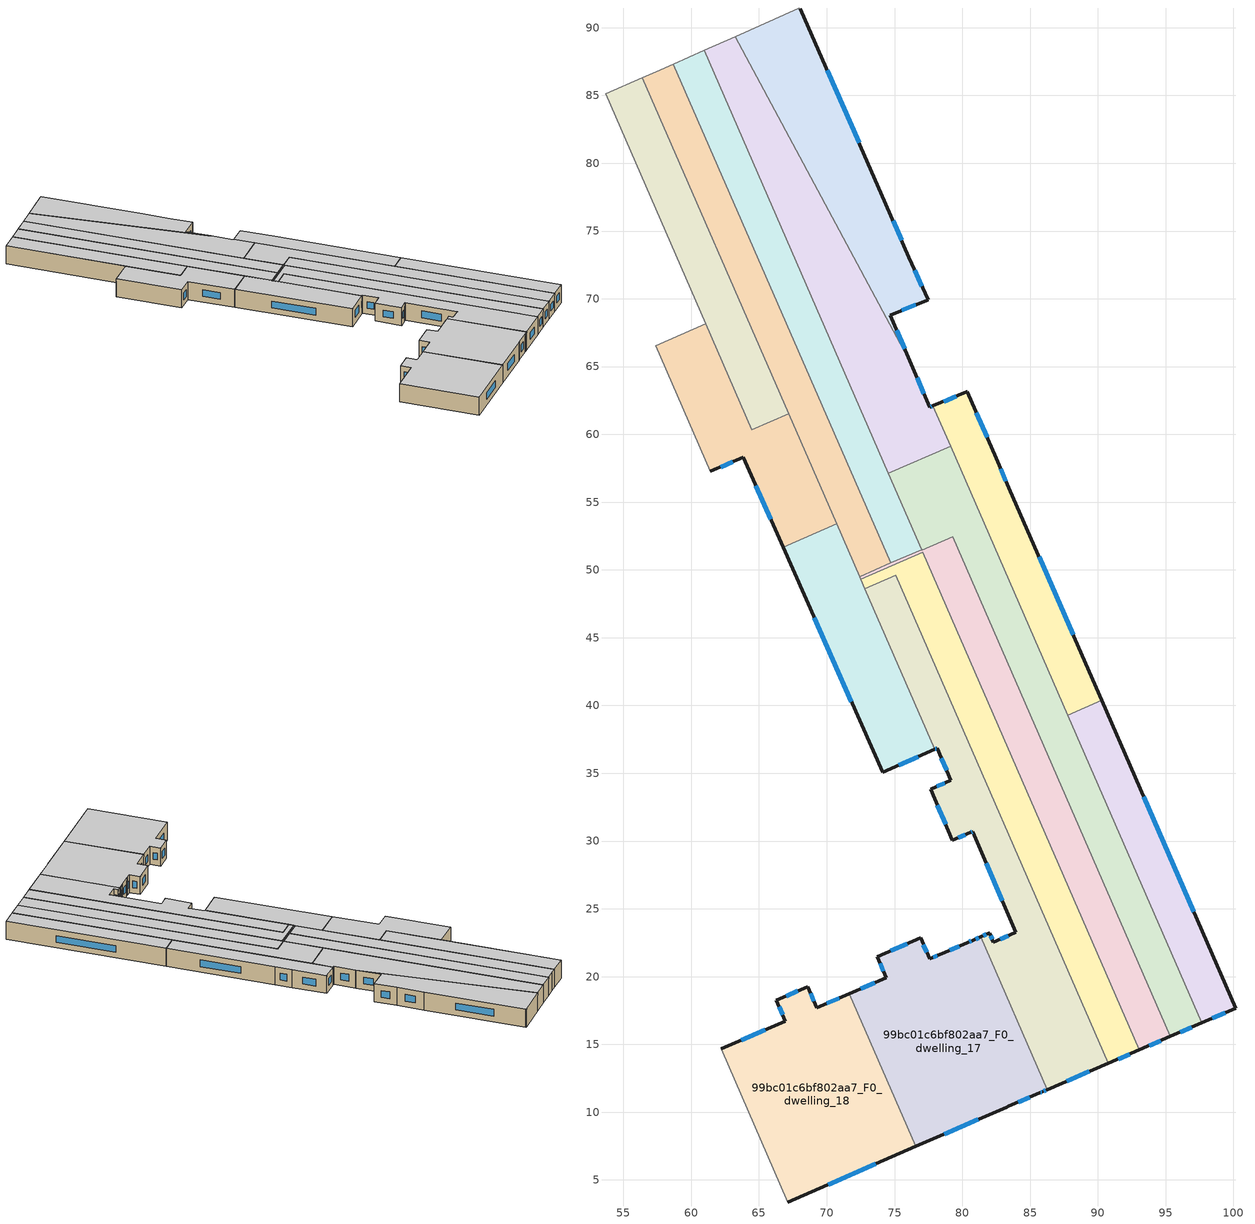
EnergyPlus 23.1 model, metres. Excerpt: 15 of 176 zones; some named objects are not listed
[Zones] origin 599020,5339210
99bc01c6bf802aa7_F0_dwelling_0
 floor ground (EU_floor_Construction): 90.27,40.38 100.17,17.68 97.65,16.58 87.77,39.29 z0
 wall outside (EU_wall_Construction): 97.65,16.58 100.17,17.68 90.27,40.38 z0:3
 wall to 99bc01c6bf802aa7_F0_dwelling_1 (EU_wall_Construction): 90.27,40.38 87.77,39.29 z0:3
 wall to 99bc01c6bf802aa7_F0_dwelling_2 (EU_wall_Construction): 87.77,39.29 97.65,16.58 z0:3
 window (EU_Window_Construction): 97.07,24.79 93.37,33.26 / 98.44,16.92 99.38,17.33 z0.94:2.06
 ceiling to 99bc01c6bf802aa7_F1_dwelling_0 (EU_floor_Construction): 100.17,17.68 90.27,40.38 87.77,39.29 97.65,16.58 z3
99bc01c6bf802aa7_F0_dwelling_1
 floor ground (EU_floor_Construction): 82.49,58.23 83.55,55.79 90.27,40.38 87.77,39.29 77.83,62.09 80.31,63.13 80.35,63.14 z0
 wall outside (EU_wall_Construction): 90.27,40.38 83.55,55.79 82.49,58.23 80.35,63.14 80.31,63.13 77.83,62.09 z0:3
 wall to 99bc01c6bf802aa7_F0_dwelling_5 (EU_wall_Construction): 77.83,62.09 79.13,59.11 z0:3
 wall to 99bc01c6bf802aa7_F0_dwelling_2 (EU_wall_Construction): 79.13,59.11 87.77,39.29 z0:3
 window (EU_Window_Construction): 81.82,59.77 81.02,61.6 / 83.22,56.56 82.82,57.47 / 88.16,45.21 85.66,50.96 / 79.53,62.81 78.61,62.42 z0.94:2.06
 ceiling to 99bc01c6bf802aa7_F1_dwelling_1 (EU_floor_Construction): 90.27,40.38 83.55,55.79 82.49,58.23 80.35,63.14 80.31,63.13 77.83,62.09 87.77,39.29 z3
99bc01c6bf802aa7_F0_dwelling_10
 floor ground (EU_floor_Construction): 70.72,53.4 77.96,36.77 74.12,35.07 66.77,51.68 z0
 wall outside (EU_wall_Construction): 66.77,51.68 74.12,35.07 77.96,36.77 z0:3
 wall to 99bc01c6bf802aa7_F0_dwelling_12 (EU_wall_Construction): 70.72,53.4 66.77,51.68 z0:3
 wall to 99bc01c6bf802aa7_F0_dwelling_8 (EU_wall_Construction): 77.96,36.77 72.8,48.62 z0:3
 wall to 99bc01c6bf802aa7_F0_dwelling_4 (EU_wall_Construction): 72.5,49.32 72.41,49.51 z0:3
 wall to 99bc01c6bf802aa7_F0_dwelling_6 (EU_wall_Construction): 72.8,48.62 72.5,49.32 z0:3
 wall to 99bc01c6bf802aa7_F0_dwelling_9 (EU_wall_Construction): 72.41,49.51 70.72,53.4 z0:3
 window (EU_Window_Construction): 69.08,46.47 71.82,40.28 / 75.33,35.6 76.76,36.24 z0.94:2.06
 ceiling to 99bc01c6bf802aa7_F1_dwelling_10 (EU_floor_Construction): 77.96,36.77 70.72,53.4 66.77,51.68 74.12,35.07 z3
99bc01c6bf802aa7_F0_dwelling_11
 floor ground (EU_floor_Construction): 56.4,86.3 67.18,61.53 64.48,60.35 53.7,85.12 z0
 wall to 99bc01c6bf802aa7_F0_dwelling_12 (EU_wall_Construction): 61.08,68.17 64.48,60.35 67.18,61.53 z0:3
 wall adiabatic (EU_wall_Construction): 56.4,86.3 53.7,85.12 z0:3
 wall to 99bc01c6bf802aa7_F0_dwelling_9 (EU_wall_Construction): 67.18,61.53 56.4,86.3 z0:3
 wall to 99bc01c6bf802aa7_F0_dwelling_13 (EU_wall_Construction): 53.7,85.12 61.08,68.17 z0:3
 ceiling to 99bc01c6bf802aa7_F1_dwelling_11 (EU_floor_Construction): 67.18,61.53 56.4,86.3 53.7,85.12 64.48,60.35 z3
99bc01c6bf802aa7_F0_dwelling_12
 floor ground (EU_floor_Construction): 67.18,61.53 70.72,53.4 66.77,51.68 63.84,58.3 61.41,57.27 57.37,66.55 61.08,68.17 64.48,60.35 z0
 wall outside (EU_wall_Construction): 61.41,57.27 63.84,58.3 66.77,51.68 z0:3
 wall to 99bc01c6bf802aa7_F0_dwelling_13 (EU_wall_Construction): 61.08,68.17 57.37,66.55 z0:3
 wall to 99bc01c6bf802aa7_F0_dwelling_14 (EU_wall_Construction): 57.37,66.55 61.41,57.27 z0:3
 wall to 99bc01c6bf802aa7_F0_dwelling_9 (EU_wall_Construction): 70.72,53.4 67.18,61.53 z0:3
 window (EU_Window_Construction): 64.76,56.22 65.86,53.75 / 62.17,57.59 63.08,57.98 z0.94:2.06
 ceiling to 99bc01c6bf802aa7_F1_dwelling_12 (EU_floor_Construction): 70.72,53.4 67.18,61.53 64.48,60.35 61.08,68.17 57.37,66.55 61.41,57.27 63.84,58.3 66.77,51.68 z3
99bc01c6bf802aa7_F0_dwelling_17
 floor ground (EU_floor_Construction): 81.37,22.94 86.27,11.67 85.91,11.51 85.72,11.43 83.38,10.42 83.29,10.38 76.56,7.48 71.66,18.75 74.39,19.92 73.72,21.47 76.92,22.85 77.59,21.3 78.39,21.65 78.48,21.69 80.36,22.5 80.82,22.7 z0
 wall outside (EU_wall_Construction): 81.37,22.94 80.82,22.7 80.36,22.5 78.48,21.69 78.39,21.65 77.59,21.3 76.92,22.85 73.72,21.47 74.39,19.92 71.66,18.75 / 76.56,7.48 83.29,10.38 83.38,10.42 85.72,11.43 85.91,11.51 86.27,11.67 z0:3
 wall to 99bc01c6bf802aa7_F0_dwelling_8 (EU_wall_Construction): 86.27,11.67 81.37,22.94 z0:3
 wall to 99bc01c6bf802aa7_F0_dwelling_18 (EU_wall_Construction): 71.66,18.75 76.56,7.48 z0:3
 window (EU_Window_Construction): 75.92,22.42 74.72,21.9 / 77.38,21.79 77.13,22.37 / 78.14,21.54 77.84,21.41 / 79.77,22.25 79.07,21.94 / 80.67,22.64 80.5,22.56 / 81.2,22.86 80.99,22.77 / 86.02,11.56 86.16,11.62 / 85.78,11.46 85.85,11.49 / 84.12,10.74 84.99,11.11 / 78.67,8.39 81.18,9.47 / 73.53,19.55 72.51,19.11 / 73.93,20.98 74.18,20.41 z0.94:2.06
 ceiling to 99bc01c6bf802aa7_F1_dwelling_17 (EU_floor_Construction): 85.72,11.43 85.91,11.51 86.27,11.67 81.37,22.94 80.82,22.7 80.36,22.5 78.48,21.69 78.39,21.65 77.59,21.3 76.92,22.85 73.72,21.47 74.39,19.92 71.66,18.75 76.56,7.48 83.29,10.38 83.38,10.42 z3
99bc01c6bf802aa7_F0_dwelling_18
 floor ground (EU_floor_Construction): 71.66,18.75 76.56,7.48 67.14,3.38 62.22,14.67 66.95,16.71 66.28,18.26 68.6,19.26 69.26,17.71 z0
 wall outside (EU_wall_Construction): 71.66,18.75 69.26,17.71 68.6,19.26 66.28,18.26 66.95,16.71 62.22,14.67 / 67.14,3.38 76.56,7.48 z0:3
 wall to 99bc01c6bf802aa7_F0_dwelling_19 (EU_wall_Construction): 62.22,14.67 67.14,3.38 z0:3
 window (EU_Window_Construction): 69.05,18.2 68.81,18.77 / 70.91,18.42 70.01,18.04 / 70.09,4.66 73.61,6.19 / 65.47,16.07 63.7,15.31 / 66.49,17.77 66.74,17.2 / 67.87,18.94 67.01,18.57 z0.94:2.06
 ceiling to 99bc01c6bf802aa7_F1_dwelling_18 (EU_floor_Construction): 76.56,7.48 71.66,18.75 69.26,17.71 68.6,19.26 66.28,18.26 66.95,16.71 62.22,14.67 67.14,3.38 z3
99bc01c6bf802aa7_F0_dwelling_2
 floor ground (EU_floor_Construction): 79.13,59.11 97.65,16.58 95.35,15.59 79.3,52.46 77.01,51.46 74.55,57.12 z0
 wall outside (EU_wall_Construction): 95.35,15.59 97.65,16.58 z0:3
 wall to 99bc01c6bf802aa7_F0_dwelling_4 (EU_wall_Construction): 79.3,52.45 95.35,15.59 / 77,51.51 77.01,51.46 79.3,52.46 z0:3
 wall to 99bc01c6bf802aa7_F0_dwelling_5 (EU_wall_Construction): 79.13,59.11 74.55,57.12 z0:3
 wall to 99bc01c6bf802aa7_F0_dwelling_7 (EU_wall_Construction): 74.55,57.12 77,51.51 z0:3
 window (EU_Window_Construction): 96.07,15.9 96.93,16.27 z0.94:2.06
 ceiling to 99bc01c6bf802aa7_F1_dwelling_2 (EU_floor_Construction): 97.65,16.58 79.13,59.11 74.55,57.12 77.01,51.46 79.3,52.46 95.35,15.59 z3
99bc01c6bf802aa7_F0_dwelling_3
 floor ground (EU_floor_Construction): 68.06,91.39 74.36,76.98 76.04,73.08 77.47,69.92 77.42,69.89 74.69,68.8 76.24,65.17 63.24,89.34 67.93,91.43 67.99,91.45 z0
 wall outside (EU_wall_Construction): 76.24,65.17 74.69,68.8 77.42,69.89 77.47,69.92 76.04,73.08 74.36,76.98 68.06,91.39 z0:3
 wall adiabatic (EU_wall_Construction): 68.06,91.39 67.99,91.45 67.93,91.43 63.24,89.34 z0:3
 wall to 99bc01c6bf802aa7_F0_dwelling_5 (EU_wall_Construction): 63.24,89.34 76.24,65.17 z0:3
 window (EU_Window_Construction): 72.39,81.5 70.03,86.88 / 75.51,74.3 74.89,75.76 / 77.02,70.91 76.49,72.09 / 75.55,69.14 76.57,69.55 / 75.75,66.31 75.18,67.66 z0.94:2.06
 ceiling to 99bc01c6bf802aa7_F1_dwelling_3 (EU_floor_Construction): 76.24,65.17 74.69,68.8 77.42,69.89 77.47,69.92 76.04,73.08 74.36,76.98 68.06,91.39 67.99,91.45 67.93,91.43 63.24,89.34 z3
99bc01c6bf802aa7_F0_dwelling_4
 floor ground (EU_floor_Construction): 79.3,52.46 95.35,15.59 93.07,14.6 77.08,51.31 72.5,49.32 72.41,49.51 76.99,51.51 77.01,51.46 z0
 wall outside (EU_wall_Construction): 93.07,14.6 95.35,15.59 z0:3
 wall to 99bc01c6bf802aa7_F0_dwelling_6 (EU_wall_Construction): 72.5,49.32 77.08,51.31 93.07,14.6 z0:3
 wall to 99bc01c6bf802aa7_F0_dwelling_9 (EU_wall_Construction): 74.71,50.51 72.41,49.51 z0:3
 wall to 99bc01c6bf802aa7_F0_dwelling_7 (EU_wall_Construction): 76.99,51.51 74.71,50.51 z0:3
 window (EU_Window_Construction): 93.78,14.91 94.63,15.28 z0.94:2.06
 ceiling to 99bc01c6bf802aa7_F1_dwelling_4 (EU_floor_Construction): 95.35,15.59 79.3,52.46 77.01,51.46 76.99,51.51 72.41,49.51 72.5,49.32 77.08,51.31 93.07,14.6 z3
99bc01c6bf802aa7_F0_dwelling_5
 floor ground (EU_floor_Construction): 63.24,89.34 76.24,65.17 77.59,61.99 77.83,62.09 79.13,59.11 74.55,57.12 60.96,88.32 z0
 wall outside (EU_wall_Construction): 77.83,62.09 77.59,61.99 76.24,65.17 z0:3
 wall adiabatic (EU_wall_Construction): 63.24,89.34 60.96,88.32 z0:3
 wall to 99bc01c6bf802aa7_F0_dwelling_7 (EU_wall_Construction): 60.96,88.32 74.55,57.12 z0:3
 window (EU_Window_Construction): 77.17,62.99 76.66,64.18 / 77.76,62.06 77.67,62.02 z0.94:2.06
 ceiling to 99bc01c6bf802aa7_F1_dwelling_5 (EU_floor_Construction): 79.13,59.11 77.83,62.09 77.59,61.99 76.24,65.17 63.24,89.34 60.96,88.32 74.55,57.12 z3
99bc01c6bf802aa7_F0_dwelling_6
 floor ground (EU_floor_Construction): 77.08,51.31 93.07,14.6 90.78,13.61 75.1,49.62 72.8,48.62 72.5,49.32 z0
 wall outside (EU_wall_Construction): 90.78,13.61 93.07,14.6 z0:3
 wall to 99bc01c6bf802aa7_F0_dwelling_8 (EU_wall_Construction): 72.8,48.62 75.1,49.62 90.78,13.61 z0:3
 window (EU_Window_Construction): 91.5,13.92 92.35,14.29 z0.94:2.06
 ceiling to 99bc01c6bf802aa7_F1_dwelling_6 (EU_floor_Construction): 93.07,14.6 77.08,51.31 72.5,49.32 72.8,48.62 75.1,49.62 90.78,13.61 z3
99bc01c6bf802aa7_F0_dwelling_7
 floor ground (EU_floor_Construction): 60.96,88.32 76.99,51.51 74.71,50.51 58.69,87.31 z0
 wall adiabatic (EU_wall_Construction): 60.96,88.32 58.69,87.31 z0:3
 wall to 99bc01c6bf802aa7_F0_dwelling_9 (EU_wall_Construction): 58.69,87.31 74.71,50.51 z0:3
 ceiling to 99bc01c6bf802aa7_F1_dwelling_7 (EU_floor_Construction): 76.99,51.51 60.96,88.32 58.69,87.31 74.71,50.51 z3
99bc01c6bf802aa7_F0_dwelling_8
 floor ground (EU_floor_Construction): 75.1,49.62 90.78,13.61 86.27,11.67 81.37,22.94 81.96,23.19 82.01,23.21 82.3,22.55 83.86,23.23 83.94,23.26 80.76,30.71 80.63,30.65 79.27,30.06 77.66,33.83 79.16,34.48 78.14,36.85 77.96,36.77 72.8,48.62 z0
 wall outside (EU_wall_Construction): 77.96,36.77 78.14,36.85 79.16,34.48 77.66,33.83 79.27,30.06 80.63,30.65 80.76,30.71 83.94,23.26 83.86,23.23 82.3,22.55 82.01,23.21 81.96,23.19 81.37,22.94 / 86.27,11.67 90.78,13.61 z0:3
 window (EU_Window_Construction): 82.21,22.76 82.1,23.01 / 83.37,23.01 82.79,22.76 / 81.76,28.37 82.94,25.59 / 80.67,30.67 80.72,30.69 / 79.7,30.24 80.2,30.46 / 78.16,32.65 78.77,31.24 / 78.69,34.27 78.13,34.03 / 78.46,36.11 78.84,35.22 / 78.02,36.79 78.09,36.82 / 87.69,12.28 89.37,13 / 81.78,23.11 81.56,23.02 z0.94:2.06
 ceiling to 99bc01c6bf802aa7_F1_dwelling_8 (EU_floor_Construction): 90.78,13.61 75.1,49.62 72.8,48.62 77.96,36.77 78.14,36.85 79.16,34.48 77.66,33.83 79.27,30.06 80.63,30.65 80.76,30.71 83.94,23.26 83.86,23.23 82.3,22.55 82.01,23.21 81.96,23.19 81.37,22.94 86.27,11.67 z3
99bc01c6bf802aa7_F0_dwelling_9
 floor ground (EU_floor_Construction): 58.69,87.31 74.71,50.51 72.41,49.51 56.4,86.3 57.42,86.74 z0
 wall adiabatic (EU_wall_Construction): 58.69,87.31 57.42,86.74 56.4,86.3 z0:3
 ceiling to 99bc01c6bf802aa7_F1_dwelling_9 (EU_floor_Construction): 74.71,50.51 58.69,87.31 57.42,86.74 56.4,86.3 72.41,49.51 z3
[Building]
EU S2 Campaign: North Axis=0; Terrain=City; Solar Distribution=FullExterior
[Site:Location]
Vienna: Latitude=48; Longitude=16.5; Time Zone=1; Elevation=183
[SizingPeriod:WeatherFileDays]
AnnualSizingPeriod: Begin Month=1; Begin Day of Month=1; End Month=12; End Day of Month=31; Day of Week for Start Day=Monday; Use Weather File Daylight Saving Period=No; Use Weather File Rain and Snow Indicators=No
[MATERIAL]
EU_InternalMass_Material: Roughness=MediumRough; Thickness=0.1; Conductivity=1; Density=1800; Specific Heat=900; Thermal Absorptance=0.9; Solar Absorptance=0.7; Visible Absorptance=0.7
[MATERIAL:NOMASS] Roughness=MediumRough; Thermal Absorptance=0.9; Solar Absorptance=0.7; Visible Absorptance=0.7
Name | Thermal Resistance
EU_wall_NoMass | 0.914258
EU_floor_NoMass | 1.09711
[WINDOWMATERIAL:SIMPLEGLAZINGSYSTEM]
EU_Window_SimpleGlazing: UFactor=2.09642; Solar Heat Gain Coefficient=0.65; Visible Transmittance=0.65
[CONSTRUCTION]
EU_wall_Construction: EU_wall_NoMass
EU_floor_Construction: EU_floor_NoMass
EU_Window_Construction: EU_Window_SimpleGlazing
EU_InternalMass_Construction: EU_InternalMass_Material
[ZONE] Type=1; Multiplier=1; Ceiling Height=autocalculate; Floor Area=autocalculate; Part of Total Floor Area=Yes
Name | Volume
99bc01c6bf802aa7_F0_dwelling_0 | 203.344
99bc01c6bf802aa7_F0_dwelling_1 | 203.335
99bc01c6bf802aa7_F0_dwelling_10 | 231.522
99bc01c6bf802aa7_F0_dwelling_11 | 238.649
99bc01c6bf802aa7_F0_dwelling_12 | 231.551
99bc01c6bf802aa7_F0_dwelling_17 | 407.546
99bc01c6bf802aa7_F0_dwelling_18 | 392.156
99bc01c6bf802aa7_F0_dwelling_2 | 395.03
99bc01c6bf802aa7_F0_dwelling_3 | 303.689
99bc01c6bf802aa7_F0_dwelling_4 | 303.383
99bc01c6bf802aa7_F0_dwelling_5 | 395.435
99bc01c6bf802aa7_F0_dwelling_6 | 304.646
99bc01c6bf802aa7_F0_dwelling_7 | 299.758
99bc01c6bf802aa7_F0_dwelling_8 | 394.067
99bc01c6bf802aa7_F0_dwelling_9 | 301.913
[INTERNALMASS] Construction=EU_InternalMass_Construction
Name | Zone or ZoneList | Surface Area
99bc01c6bf802aa7_F0_dwelling_0_EU_InternalMass | 99bc01c6bf802aa7_F0_dwelling_0 | 67.7808
99bc01c6bf802aa7_F0_dwelling_1_EU_InternalMass | 99bc01c6bf802aa7_F0_dwelling_1 | 67.7783
99bc01c6bf802aa7_F0_dwelling_2_EU_InternalMass | 99bc01c6bf802aa7_F0_dwelling_2 | 131.684
99bc01c6bf802aa7_F0_dwelling_3_EU_InternalMass | 99bc01c6bf802aa7_F0_dwelling_3 | 101.23
99bc01c6bf802aa7_F0_dwelling_4_EU_InternalMass | 99bc01c6bf802aa7_F0_dwelling_4 | 101.109
99bc01c6bf802aa7_F0_dwelling_5_EU_InternalMass | 99bc01c6bf802aa7_F0_dwelling_5 | 131.804
99bc01c6bf802aa7_F0_dwelling_6_EU_InternalMass | 99bc01c6bf802aa7_F0_dwelling_6 | 101.549
99bc01c6bf802aa7_F0_dwelling_7_EU_InternalMass | 99bc01c6bf802aa7_F0_dwelling_7 | 99.9241
99bc01c6bf802aa7_F0_dwelling_8_EU_InternalMass | 99bc01c6bf802aa7_F0_dwelling_8 | 131.351
99bc01c6bf802aa7_F0_dwelling_9_EU_InternalMass | 99bc01c6bf802aa7_F0_dwelling_9 | 100.631
99bc01c6bf802aa7_F0_dwelling_10_EU_InternalMass | 99bc01c6bf802aa7_F0_dwelling_10 | 77.1747
99bc01c6bf802aa7_F0_dwelling_11_EU_InternalMass | 99bc01c6bf802aa7_F0_dwelling_11 | 79.5503
99bc01c6bf802aa7_F0_dwelling_12_EU_InternalMass | 99bc01c6bf802aa7_F0_dwelling_12 | 77.1838
99bc01c6bf802aa7_F0_dwelling_17_EU_InternalMass | 99bc01c6bf802aa7_F0_dwelling_17 | 135.851
99bc01c6bf802aa7_F0_dwelling_18_EU_InternalMass | 99bc01c6bf802aa7_F0_dwelling_18 | 130.724
[OTHEREQUIPMENT] Fuel Type=Electricity; Design Level Calculation Method=Watts/Area; Power per Zone Floor Area=1; Fraction Latent=0; Fraction Radiant=0; Fraction Lost=0; Carbon Dioxide Generation Rate=0; EndUse Subcategory=EU_Step8_InternalGains
Name | Zone or ZoneList or Space or SpaceList | Schedule
EU_Step8_InternalGain_99bc01c6bf802aa7_F0_dwelling_0_f000 | 99bc01c6bf802aa7_F0_dwelling_0 | EU_Step8_GainSchedule_99bc01c6bf802aa7_F0_dwelling_0_f000
EU_Step8_InternalGain_99bc01c6bf802aa7_F0_dwelling_1_f000 | 99bc01c6bf802aa7_F0_dwelling_1 | EU_Step8_GainSchedule_99bc01c6bf802aa7_F0_dwelling_1_f000
EU_Step8_InternalGain_99bc01c6bf802aa7_F0_dwelling_2_f000 | 99bc01c6bf802aa7_F0_dwelling_2 | EU_Step8_GainSchedule_99bc01c6bf802aa7_F0_dwelling_2_f000
EU_Step8_InternalGain_99bc01c6bf802aa7_F0_dwelling_3_f000 | 99bc01c6bf802aa7_F0_dwelling_3 | EU_Step8_GainSchedule_99bc01c6bf802aa7_F0_dwelling_3_f000
EU_Step8_InternalGain_99bc01c6bf802aa7_F0_dwelling_4_f000 | 99bc01c6bf802aa7_F0_dwelling_4 | EU_Step8_GainSchedule_99bc01c6bf802aa7_F0_dwelling_4_f000
EU_Step8_InternalGain_99bc01c6bf802aa7_F0_dwelling_5_f000 | 99bc01c6bf802aa7_F0_dwelling_5 | EU_Step8_GainSchedule_99bc01c6bf802aa7_F0_dwelling_5_f000
EU_Step8_InternalGain_99bc01c6bf802aa7_F0_dwelling_6_f000 | 99bc01c6bf802aa7_F0_dwelling_6 | EU_Step8_GainSchedule_99bc01c6bf802aa7_F0_dwelling_6_f000
EU_Step8_InternalGain_99bc01c6bf802aa7_F0_dwelling_7_f000 | 99bc01c6bf802aa7_F0_dwelling_7 | EU_Step8_GainSchedule_99bc01c6bf802aa7_F0_dwelling_7_f000
EU_Step8_InternalGain_99bc01c6bf802aa7_F0_dwelling_8_f000 | 99bc01c6bf802aa7_F0_dwelling_8 | EU_Step8_GainSchedule_99bc01c6bf802aa7_F0_dwelling_8_f000
EU_Step8_InternalGain_99bc01c6bf802aa7_F0_dwelling_9_f000 | 99bc01c6bf802aa7_F0_dwelling_9 | EU_Step8_GainSchedule_99bc01c6bf802aa7_F0_dwelling_9_f000
EU_Step8_InternalGain_99bc01c6bf802aa7_F0_dwelling_10_f000 | 99bc01c6bf802aa7_F0_dwelling_10 | EU_Step8_GainSchedule_99bc01c6bf802aa7_F0_dwelling_10_f000
EU_Step8_InternalGain_99bc01c6bf802aa7_F0_dwelling_11_f000 | 99bc01c6bf802aa7_F0_dwelling_11 | EU_Step8_GainSchedule_99bc01c6bf802aa7_F0_dwelling_11_f000
EU_Step8_InternalGain_99bc01c6bf802aa7_F0_dwelling_12_f000 | 99bc01c6bf802aa7_F0_dwelling_12 | EU_Step8_GainSchedule_99bc01c6bf802aa7_F0_dwelling_12_f000
EU_Step8_InternalGain_99bc01c6bf802aa7_F0_dwelling_17_f000 | 99bc01c6bf802aa7_F0_dwelling_17 | EU_Step8_GainSchedule_99bc01c6bf802aa7_F0_dwelling_17_f000
EU_Step8_InternalGain_99bc01c6bf802aa7_F0_dwelling_18_f000 | 99bc01c6bf802aa7_F0_dwelling_18 | EU_Step8_GainSchedule_99bc01c6bf802aa7_F0_dwelling_18_f000
[ZONEVENTILATION:DESIGNFLOWRATE] Schedule=EU_AlwaysOn; Design Flow Rate Calculation Method=AirChanges/Hour; Air Changes per Hour=0.546891; Ventilation Type=Natural; Fan Pressure Rise=0; Fan Total Efficiency=1; Constant Term Coefficient=1; Temperature Term Coefficient=0; Velocity Term Coefficient=0; Velocity Squared Term Coefficient=0; Minimum Indoor Temperature=-100; Maximum Indoor Temperature=100; Delta Temperature=-100; Minimum Outdoor Temperature=-100; Maximum Outdoor Temperature=100; Maximum Wind Speed=40
Name | Zone or ZoneList or Space or SpaceList
EU_ConstantAir_99bc01c6bf802aa7_F0_dwelling_0 | 99bc01c6bf802aa7_F0_dwelling_0
EU_ConstantAir_99bc01c6bf802aa7_F0_dwelling_1 | 99bc01c6bf802aa7_F0_dwelling_1
EU_ConstantAir_99bc01c6bf802aa7_F0_dwelling_2 | 99bc01c6bf802aa7_F0_dwelling_2
EU_ConstantAir_99bc01c6bf802aa7_F0_dwelling_3 | 99bc01c6bf802aa7_F0_dwelling_3
EU_ConstantAir_99bc01c6bf802aa7_F0_dwelling_4 | 99bc01c6bf802aa7_F0_dwelling_4
EU_ConstantAir_99bc01c6bf802aa7_F0_dwelling_5 | 99bc01c6bf802aa7_F0_dwelling_5
EU_ConstantAir_99bc01c6bf802aa7_F0_dwelling_6 | 99bc01c6bf802aa7_F0_dwelling_6
EU_ConstantAir_99bc01c6bf802aa7_F0_dwelling_7 | 99bc01c6bf802aa7_F0_dwelling_7
EU_ConstantAir_99bc01c6bf802aa7_F0_dwelling_8 | 99bc01c6bf802aa7_F0_dwelling_8
EU_ConstantAir_99bc01c6bf802aa7_F0_dwelling_9 | 99bc01c6bf802aa7_F0_dwelling_9
EU_ConstantAir_99bc01c6bf802aa7_F0_dwelling_10 | 99bc01c6bf802aa7_F0_dwelling_10
EU_ConstantAir_99bc01c6bf802aa7_F0_dwelling_11 | 99bc01c6bf802aa7_F0_dwelling_11
EU_ConstantAir_99bc01c6bf802aa7_F0_dwelling_12 | 99bc01c6bf802aa7_F0_dwelling_12
EU_ConstantAir_99bc01c6bf802aa7_F0_dwelling_17 | 99bc01c6bf802aa7_F0_dwelling_17
EU_ConstantAir_99bc01c6bf802aa7_F0_dwelling_18 | 99bc01c6bf802aa7_F0_dwelling_18
[HVACTEMPLATE:ZONE:IDEALLOADSAIRSYSTEM] System Availability Schedule=EU_AlwaysOn; Maximum Heating Supply Air Temperature=50; Minimum Cooling Supply Air Temperature=13; Maximum Heating Supply Air Humidity Ratio=0.0156; Minimum Cooling Supply Air Humidity Ratio=0.0077; Heating Limit=NoLimit; Cooling Limit=NoLimit; Heating Availability Schedule=EU_AlwaysOn; Cooling Availability Schedule=EU_CoolingOff; Dehumidification Control Type=ConstantSensibleHeatRatio; Cooling Sensible Heat Ratio=0.7; Dehumidification Setpoint=60; Humidification Control Type=None; Humidification Setpoint=30; Outdoor Air Method=None; Outdoor Air Flow Rate per Person=0.00944; Outdoor Air Flow Rate per Zone Floor Area=0; Outdoor Air Flow Rate per Zone=0; Demand Controlled Ventilation Type=None; Outdoor Air Economizer Type=NoEconomizer; Heat Recovery Type=None; Sensible Heat Recovery Effectiveness=0.7; Latent Heat Recovery Effectiveness=0.65
Name | Template Thermostat
99bc01c6bf802aa7_F0_dwelling_0 | EU_HeatOnly_99bc01c6bf802aa7_F0_dwelling_0
99bc01c6bf802aa7_F0_dwelling_1 | EU_HeatOnly_99bc01c6bf802aa7_F0_dwelling_1
99bc01c6bf802aa7_F0_dwelling_2 | EU_HeatOnly_99bc01c6bf802aa7_F0_dwelling_2
99bc01c6bf802aa7_F0_dwelling_3 | EU_HeatOnly_99bc01c6bf802aa7_F0_dwelling_3
99bc01c6bf802aa7_F0_dwelling_4 | EU_HeatOnly_99bc01c6bf802aa7_F0_dwelling_4
99bc01c6bf802aa7_F0_dwelling_5 | EU_HeatOnly_99bc01c6bf802aa7_F0_dwelling_5
99bc01c6bf802aa7_F0_dwelling_6 | EU_HeatOnly_99bc01c6bf802aa7_F0_dwelling_6
99bc01c6bf802aa7_F0_dwelling_7 | EU_HeatOnly_99bc01c6bf802aa7_F0_dwelling_7
99bc01c6bf802aa7_F0_dwelling_8 | EU_HeatOnly_99bc01c6bf802aa7_F0_dwelling_8
99bc01c6bf802aa7_F0_dwelling_9 | EU_HeatOnly_99bc01c6bf802aa7_F0_dwelling_9
99bc01c6bf802aa7_F0_dwelling_10 | EU_HeatOnly_99bc01c6bf802aa7_F0_dwelling_10
99bc01c6bf802aa7_F0_dwelling_11 | EU_HeatOnly_99bc01c6bf802aa7_F0_dwelling_11
99bc01c6bf802aa7_F0_dwelling_12 | EU_HeatOnly_99bc01c6bf802aa7_F0_dwelling_12
99bc01c6bf802aa7_F0_dwelling_17 | EU_HeatOnly_99bc01c6bf802aa7_F0_dwelling_17
99bc01c6bf802aa7_F0_dwelling_18 | EU_HeatOnly_99bc01c6bf802aa7_F0_dwelling_18
[SIZING:ZONE] Zone Cooling Design Supply Air Temperature Input Method=SupplyAirTemperature; Zone Cooling Design Supply Air Temperature=13; Zone Heating Design Supply Air Temperature Input Method=SupplyAirTemperature; Zone Heating Design Supply Air Temperature=50; Zone Cooling Design Supply Air Humidity Ratio=0.008; Zone Heating Design Supply Air Humidity Ratio=0.008; Cooling Design Air Flow Method=DesignDay; Cooling Design Air Flow Rate=0; Cooling Minimum Air Flow per Zone Floor Area=0.000762; Cooling Minimum Air Flow=0; Cooling Minimum Air Flow Fraction=0.2; Heating Design Air Flow Method=DesignDay; Heating Design Air Flow Rate=0; Heating Maximum Air Flow per Zone Floor Area=0.002032; Heating Maximum Air Flow=0.141576; Heating Maximum Air Flow Fraction=0.3; Account for Dedicated Outdoor Air System=No; Dedicated Outdoor Air System Control Strategy=NeutralSupplyAir; Dedicated Outdoor Air Low Setpoint Temperature for Design=autosize; Dedicated Outdoor Air High Setpoint Temperature for Design=autosize; Zone Load Sizing Method=Sensible Load Only No Latent Load; Zone Latent Cooling Design Supply Air Humidity Ratio Input Method=HumidityRatioDifference; Zone Cooling Design Supply Air Humidity Ratio Difference=0.005; Zone Latent Heating Design Supply Air Humidity Ratio Input Method=HumidityRatioDifference; Zone Humidification Design Supply Air Humidity Ratio Difference=0.005
99bc01c6bf802aa7_F0_dwelling_0; 99bc01c6bf802aa7_F0_dwelling_1; 99bc01c6bf802aa7_F0_dwelling_2; 99bc01c6bf802aa7_F0_dwelling_3; 99bc01c6bf802aa7_F0_dwelling_4; 99bc01c6bf802aa7_F0_dwelling_5; 99bc01c6bf802aa7_F0_dwelling_6; 99bc01c6bf802aa7_F0_dwelling_7; 99bc01c6bf802aa7_F0_dwelling_8; 99bc01c6bf802aa7_F0_dwelling_9; 99bc01c6bf802aa7_F0_dwelling_10; 99bc01c6bf802aa7_F0_dwelling_11; 99bc01c6bf802aa7_F0_dwelling_12; 99bc01c6bf802aa7_F0_dwelling_17; 99bc01c6bf802aa7_F0_dwelling_18
[SCHEDULE:CONSTANT]
Name | Hourly Value
EU_AlwaysOn | 1
EU_CoolingOff | 0
[SCHEDULE:FILE] Column Number=1; Rows to Skip at Top=0; Number of Hours of Data=8760; Column Separator=Comma; Interpolate to Timestep=No; Minutes per Item=60; Adjust Schedule for Daylight Savings=Yes
Name | File
EU_Step8_GainSchedule_99bc01c6bf802aa7_F0_dwelling_0_f000 | ../../schedules/99bc01c6bf802aa7/99bc01c6bf802aa7_F0_dwelling_0_f000_gain.csv
EU_Step8_GainSchedule_99bc01c6bf802aa7_F0_dwelling_1_f000 | ../../schedules/99bc01c6bf802aa7/99bc01c6bf802aa7_F0_dwelling_1_f000_gain.csv
EU_Step8_GainSchedule_99bc01c6bf802aa7_F0_dwelling_2_f000 | ../../schedules/99bc01c6bf802aa7/99bc01c6bf802aa7_F0_dwelling_2_f000_gain.csv
EU_Step8_GainSchedule_99bc01c6bf802aa7_F0_dwelling_3_f000 | ../../schedules/99bc01c6bf802aa7/99bc01c6bf802aa7_F0_dwelling_3_f000_gain.csv
EU_Step8_GainSchedule_99bc01c6bf802aa7_F0_dwelling_4_f000 | ../../schedules/99bc01c6bf802aa7/99bc01c6bf802aa7_F0_dwelling_4_f000_gain.csv
EU_Step8_GainSchedule_99bc01c6bf802aa7_F0_dwelling_5_f000 | ../../schedules/99bc01c6bf802aa7/99bc01c6bf802aa7_F0_dwelling_5_f000_gain.csv
EU_Step8_GainSchedule_99bc01c6bf802aa7_F0_dwelling_6_f000 | ../../schedules/99bc01c6bf802aa7/99bc01c6bf802aa7_F0_dwelling_6_f000_gain.csv
EU_Step8_GainSchedule_99bc01c6bf802aa7_F0_dwelling_7_f000 | ../../schedules/99bc01c6bf802aa7/99bc01c6bf802aa7_F0_dwelling_7_f000_gain.csv
EU_Step8_GainSchedule_99bc01c6bf802aa7_F0_dwelling_8_f000 | ../../schedules/99bc01c6bf802aa7/99bc01c6bf802aa7_F0_dwelling_8_f000_gain.csv
EU_Step8_GainSchedule_99bc01c6bf802aa7_F0_dwelling_9_f000 | ../../schedules/99bc01c6bf802aa7/99bc01c6bf802aa7_F0_dwelling_9_f000_gain.csv
EU_Step8_GainSchedule_99bc01c6bf802aa7_F0_dwelling_10_f000 | ../../schedules/99bc01c6bf802aa7/99bc01c6bf802aa7_F0_dwelling_10_f000_gain.csv
EU_Step8_GainSchedule_99bc01c6bf802aa7_F0_dwelling_11_f000 | ../../schedules/99bc01c6bf802aa7/99bc01c6bf802aa7_F0_dwelling_11_f000_gain.csv
EU_Step8_GainSchedule_99bc01c6bf802aa7_F0_dwelling_12_f000 | ../../schedules/99bc01c6bf802aa7/99bc01c6bf802aa7_F0_dwelling_12_f000_gain.csv
EU_Step8_GainSchedule_99bc01c6bf802aa7_F0_dwelling_17_f000 | ../../schedules/99bc01c6bf802aa7/99bc01c6bf802aa7_F0_dwelling_17_f000_gain.csv
EU_Step8_GainSchedule_99bc01c6bf802aa7_F0_dwelling_18_f000 | ../../schedules/99bc01c6bf802aa7/99bc01c6bf802aa7_F0_dwelling_18_f000_gain.csv
